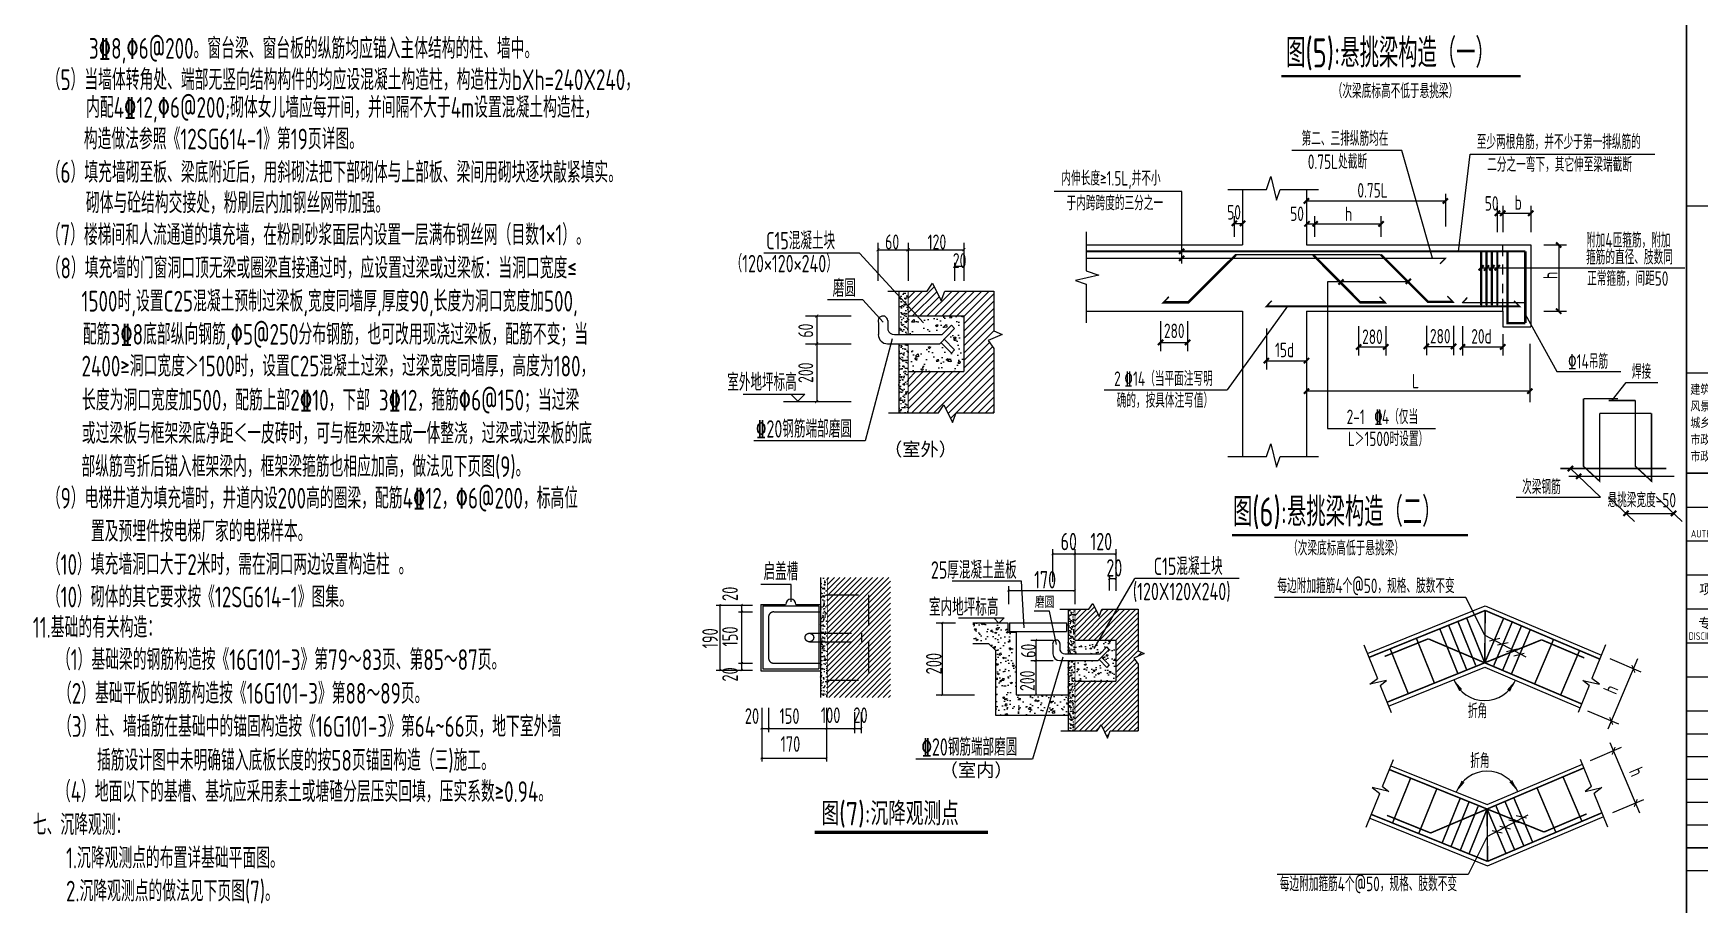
# Model space of a CAD drawing. Extents: x 2072855 to 2883818, y 17306032 to 17674225.
# Drawn here: x 2224480 to 2264666, y 17608740 to 17629765 of the extents above; entities that cross this region are included whole.
import ezdxf

# ---------------------------------------------------------------- set-up
doc = ezdxf.new("R2010")
doc.units = 0
doc.header["$LTSCALE"] = 1000
doc.header["$MEASUREMENT"] = 0
doc.linetypes.add('HIDDEN', pattern=[0.375, 0.25, -0.125])
doc.linetypes.add('HIDDENX2', pattern=[19.05, 12.7, -6.35])
for name, color, linetype in [('3T_WOOD', 21, 'Continuous'), ('NUM', 7, 'Continuous'), ('TK', 4, 'Continuous'), ('图形', 2, 'Continuous'), ('文字', 4, 'Continuous'), ('沉降观测-室内', 6, 'Continuous'), ('砌体-小孔砖', 50, 'Continuous'), ('表格', 8, 'Continuous')]:
    doc.layers.add(name, color=color, linetype=linetype)
doc.styles.add('-宋体', font='', dxfattribs={"width": 0.8})
doc.styles.add('TSSD_REIN', font='tssdeng.shx', dxfattribs={"width": 0.7, "bigfont": 'tssdchn.shx'})
doc.styles.add('图签宋体', font='', dxfattribs={"height": 300})
doc.styles.get('-宋体').set_extended_font_data('SimSun')
doc.styles.get('图签宋体').set_extended_font_data('NSimSun')
pattern_1 = [(50, (-69297.32, 10383.48), (320.6682, -28.0548), [33.5305, -368.8358]), (355, (-69297.32, 10383.5), (-62.0321, 336.2853), [26.8244, -295.0687]), (100.4514, (-69270.6, 10381.15), (258.6363, 308.2303), [28.4966, -313.4622]), (46.1842, (-69297.32, 10472.9), (477.1354, -73.9992), [50.2958, -553.2537]), (96.6356, (-69257.56, 10466.73), (417.863, 435.5025), [42.745, -470.1932]), (351.1842, (-69297.3, 10472.9), (417.8628, 435.5028), [40.2366, -442.603]), (21, (-69252.62, 10450.55), (266.8615, -180.0003), [33.5305, -368.8358]), (326, (-69252.6, 10450.55), (108.7799, 324.1955), [26.8244, -295.0687]), (71.4514, (-69230.38, 10435.55), (375.6415, 144.1949), [28.4966, -313.4622]), (37.5, (-69297.32, 10383.48), (5.43635, 148.8281), [0, -291.49207, 0, -299.5394, 0, -296.18634]), (7.5, (-69297.32, 10383.48), (117.61148, 176.3311), [0, -170.78216, 0, -284.78596, 0, -112.8861]), (327.5, (-69397.02, 10383.48), (238.65798, -10.08369), [0, -111.76843, 0, -348.7175, 0, -462.7213]), (317.5, (-69441.73, 10383.48), (260.7272, 44.7543), [0, -145.29896, 0, -231.5842, 0, -328.5992])]

# ---------------------------------------------------------------- blocks, each defined once
blk = doc.blocks.new('_ArchTick')
at = {"color": 0, "linetype": 'ByBlock', "const_width": 0.4}
blk.add_lwpolyline([(-0.5, -0.5), (0.5, 0.5)], dxfattribs=at)
blk = doc.blocks.new('A$C04FD6434')
at = {"layer": '表格', "linetype": 'Continuous'}
h = blk.add_hatch(dxfattribs=at)
h.set_pattern_fill('AR-SAND', color=256, scale=60.674291, style=0)
h.set_pattern_definition([(37.5, (-89821.56, 11843.24), (-3.82208, 116.90867), [0, -92.22492, 0, -103.14629, 0, -98.59572]), (7.5, (-89821.56, 11843.24), (107.37995, 171.2317), [0, -49.75292, 0, -83.12378, 0, -31.854]), (327.5, (-89896.19, 11843.24), (188.94835, 0.34336), [0, -30.33715, 0, -109.21372, 0, -142.58458]), (317.5, (-89896.2, 11843.24), (182.3946, 53.25234), [0, -15.16857, 0, -71.59566, 0, -81.91029])])
h.paths.add_polyline_path([(3415, 2509), (3602, 2509), (3602, 3381), (3415, 3381)])
h.paths.add_polyline_path([(3415, 936), (3602, 936), (3602, 2322), (3415, 2322)])
h = blk.add_hatch(dxfattribs=at)
h.set_pattern_fill('AN33C', color=256, scale=606.742906, style=0)
h.set_pattern_definition([(50, (-89821.56, 11843.24), (435.1925, -38.0744), [45.5057, -500.5629]), (355, (-89821.56, 11843.24), (-84.1864, 456.3872), [36.4046, -400.4503]), (100.4514, (-89785.3, 11840.07), (351.0065, 418.3126), [38.674, -425.413]), (46.1842, (-89821.56, 11964.6), (647.541, -100.4275), [68.2586, -750.8443]), (96.6356, (-89767.6, 11956.2), (567.1, 591.039), [58.011, -638.1194]), (351.1842, (-89821.56, 11964.6), (567.0995, 591.0396), [54.607, -600.6755]), (21, (-89760.9, 11934.26), (362.1691, -244.2862), [45.5057, -500.5629]), (326, (-89760.9, 11934.26), (147.6299, 439.9796), [36.4046, -400.4503]), (71.4514, (-89730.7, 11913.9), (509.7991, 195.693), [38.674, -425.413]), (37.5, (-89821.56, 11843.24), (7.3779, 201.98098), [0, -395.5964, 0, -406.51775, 0, -401.9672]), (7.5, (-89821.56, 11843.24), (159.6156, 239.3065), [0, -231.7758, 0, -386.49523, 0, -153.2026]), (327.5, (-89956.87, 11843.24), (323.89298, -13.685), [0, -151.6857, 0, -473.2595, 0, -627.9789]), (317.5, (-90017.54, 11843.24), (353.8441, 60.738), [0, -197.1914, 0, -314.2928, 0, -445.956])])
h.paths.add_polyline_path([(4722, 1762), (4722, 2882), (3602, 2882), (3602, 2509), (4288, 2509), (4470, 2695), (4535, 2628), (4327, 2415), (4535, 2203), (4470, 2136), (4262, 2349), (4236, 2322), (3602, 2322), (3602, 1762)])
for p, q in [((2624, 4147), (703, 4147)), ((3913, 2744), (2624, 4147)), ((2995, 4349), (2995, 3586)), ((2995, 4214), (4722, 4214)), ((3602, 4349), (3602, 3586)), ((4722, 4349), (4722, 3586)), ((4535, 3952), (4535, 3586)), ((4535, 3886), (4722, 3886)), ((3195, 3381), (3984, 3381)), ((3415, 3381), (3415, 2509)), ((3602, 2942), (4128, 3469)), ((3602, 3091), (3892, 3381)), ((3602, 3239), (3744, 3381)), ((3690, 2882), (4177, 3369)), ((3984, 3381), (4092, 3544)), ((3987, 2882), (4486, 3381)), ((4092, 3544), (4266, 3185)), ((4136, 2882), (4635, 3381)), ((4266, 3185), (4338, 3381)), ((4284, 2882), (4783, 3381)), ((4338, 3381), (5324, 3381)), ((4433, 2882), (4932, 3381)), ((4581, 2882), (5080, 3381)), ((4722, 2874), (5229, 3381)), ((5324, 3381), (5324, 2586)), ((2692, 3208), (1979, 3208)), ((3101, 2759), (2692, 3208)), ((3839, 2882), (4225, 3269)), ((4722, 2726), (5324, 3328)), ((4722, 2577), (5324, 3180)), ((4722, 2429), (5324, 3031)), ((1539, 2882), (2454, 2882)), ((1766, 2882), (1766, 1159)), ((3003, 2746), (3003, 2509)), ((3195, 2791), (3195, 2602)), ((3602, 2882), (4722, 2882)), ((4288, 2509), (4470, 2695)), ((4535, 2628), (4470, 2695)), ((4722, 2280), (5324, 2883)), ((4722, 2882), (4722, 1762)), ((4722, 2132), (5324, 2734)), ((3278, 2419), (2740, 369)), ((3325, 2509), (4288, 2509)), ((4236, 2322), (4535, 2628)), ((4262, 2349), (4470, 2136)), ((4327, 2415), (4535, 2203)), ((4722, 1983), (5324, 2586)), ((4722, 1835), (5236, 2349)), ((5488, 2511), (5208, 2388)), ((5208, 2388), (5324, 2227)), ((5324, 2586), (5488, 2511)), ((1539, 2322), (2454, 2322)), ((3189, 2322), (4236, 2322)), ((3415, 2322), (3415, 936)), ((3971, 936), (5298, 2263)), ((4120, 936), (5324, 2140)), ((4535, 2203), (4470, 2136)), ((5324, 2227), (5324, 936)), ((3602, 1762), (4722, 1762)), ((3602, 1012), (4352, 1762)), ((3602, 1160), (4203, 1762)), ((3602, 1309), (4055, 1762)), ((3602, 1457), (3906, 1762)), ((3602, 1606), (3758, 1762)), ((3602, 1754), (3609, 1762)), ((3674, 936), (4500, 1762)), ((3823, 936), (4649, 1762)), ((4356, 1023), (5324, 1991)), ((4404, 923), (5324, 1843)), ((4453, 823), (5324, 1694)), ((4714, 936), (5324, 1546)), ((4862, 936), (5324, 1397)), ((283, 1308), (1527, 1308)), ((1100, 1159), (2454, 1159)), ((1247, 1308), (1387, 1168)), ((1527, 1308), (1387, 1168)), ((4211, 936), (4320, 1098)), ((4320, 1098), (4493, 739)), ((5011, 936), (5324, 1249)), ((5159, 936), (5324, 1100)), ((3206, 936), (4211, 936)), ((4493, 739), (4565, 936)), ((4565, 936), (5324, 936)), ((5308, 936), (5324, 952)), ((2740, 369), (503, 369))]:
    blk.add_line(p, q, dxfattribs=at)
for points, const_width in [([(2965, 4182), (3024, 4245)], 16.3), ([(3571, 4182), (3631, 4245)], 16.3), ([(4691, 4182), (4751, 4245)], 16.3), ([(4505, 3855), (4564, 3917)], 16.3), ([(4691, 3855), (4751, 3917)], 16.3), ([(3602, 3381), (3602, 2509)], 18.7), ([(1735, 2850), (1795, 2913)], 16.3), ([(1735, 2290), (1795, 2353)], 16.3), ([(3602, 2322), (3602, 936)], 18.7), ([(1735, 1128), (1795, 1190)], 16.3)]:
    blk.add_lwpolyline(points, dxfattribs=dict(at, const_width=const_width))
for centre, radius, start, end in [((3096, 2781), 100, 2.5431, 204.4978), ((3189, 2509), 187, 180, 270), ((3320, 2640), 131, 196.7543, 272.0598)]:
    blk.add_arc(centre, radius, start, end, dxfattribs=at)
blk.add_point((3508, 2835), dxfattribs=at)
at = {"layer": '表格', "linetype": 'Continuous', "style": 'TSSD_REIN', "width": 0.7}
for s, height, p in [('C15混凝土块', 349.9, (748, 4220)), ('60', 300, (3140, 4220)), ('120', 300, (3993, 4220)), ('（120×120×240）', 349.92, (35, 3760)), ('20', 300, (4499, 3845)), ('磨圆', 349.9, (2085, 3266)), ('室外地坪标高', 349.9, (-33, 1374)), ('\x8420钢筋端部磨圆', 349.9, (544, 436))]:
    blk.add_text(s, height=height, dxfattribs=at).set_placement(p)
for s, p in [('60', (1694, 2446, -8)), ('200', (1694, 1535, -8))]:
    blk.add_text(s, height=300, rotation=90, dxfattribs=at).set_placement(p)
at = {"layer": '表格', "linetype": 'Continuous', "style": '-宋体'}
blk.add_text('（室外）', height=268.3, dxfattribs=at).set_placement((3118, 67))
blk = doc.blocks.new('A$C5D690571')
at = {"layer": '沉降观测-室内', "linetype": 'Continuous'}
h = blk.add_hatch(dxfattribs=at)
h.set_pattern_fill('AN33C', color=256, scale=240.732003, style=0)
h.set_pattern_definition([(50, (-74270.64, 15278.55), (172.66748, -15.10645), [18.0549, -198.6039]), (355, (-74270.64, 15278.55), (-33.4019, 181.0767), [14.44392, -158.88312]), (100.4514, (-74256.25, 15277.29), (139.26572, 165.97016), [15.3443, -168.78735]), (46.1842, (-74270.64, 15326.7), (256.9191, -39.8457), [27.08235, -297.90585]), (96.6356, (-74249.23, 15323.38), (225.0032, 234.50135), [23.0165, -253.181]), (351.1842, (-74270.64, 15326.7), (225.003, 234.5015), [21.6659, -238.3247]), (21, (-74246.57, 15314.66), (143.69463, -96.92325), [18.0549, -198.6039]), (326, (-74246.57, 15314.66), (58.5738, 174.56682), [14.44392, -158.88312]), (71.4514, (-74234.6, 15306.58), (202.26848, 77.6434), [15.3443, -168.78735]), (37.5, (-74270.64, 15278.55), (2.927266, 80.138204), [0, -156.95727, 0, -161.29044, 0, -159.48495]), (7.5, (-74270.64, 15278.55), (63.32926, 94.94752), [0, -91.95963, 0, -153.34629, 0, -60.78483]), (327.5, (-74324.32, 15278.55), (128.508144, -5.42968), [0, -60.183, 0, -187.77096, 0, -249.15762]), (317.5, (-74348.4, 15278.55), (140.39157, 24.09847), [0, -78.2379, 0, -124.69918, 0, -176.93802])])
h.paths.add_polyline_path([(2478, 5049), (2341, 5049), (2341, 3929), (2478, 3929)])
h.paths.add_polyline_path([(2478, 3929), (2341, 3929), (2341, 3757), (2478, 3757)])
h.paths.add_polyline_path([(2478, 3757), (2341, 3757), (2341, 2637), (2478, 2637)])
h = blk.add_hatch(dxfattribs=at)
h.set_pattern_fill('ANSI31', color=256, scale=619.025151, style=0)
h.set_pattern_definition([(45, (-74270.64, 15278.55), (-54.71461, 54.71461), [])])
h.paths.add_polyline_path([(3166, 3929), (2478, 3929), (2478, 3757), (3166, 3757)], flags=0)
h.paths.add_polyline_path([(3304, 4700), (2478, 4700), (2478, 3929), (3166, 3929), (3166, 3757), (2478, 3757), (2478, 2985), (3304, 2985)], flags=16)
h.paths.add_polyline_path([(3748, 5049), (2478, 5049), (2478, 4700), (3304, 4700), (3304, 2985), (2478, 2985), (2478, 2637), (3748, 2637)])
h = blk.add_hatch(dxfattribs=at)
h.set_pattern_fill('AR-SAND', color=256, scale=44.707372, style=0)
h.set_pattern_definition([(37.5, (-69297.32, 10383.485), (-2.81627, 86.14323), [0, -67.955206, 0, -76.00253, 0, -72.64948]), (7.5, (-69297.32, 10383.48), (79.12207, 126.17073), [0, -36.660045, 0, -61.2491, 0, -23.47137]), (327.5, (-69352.31, 10383.485), (139.2251, 0.253), [0, -22.353686, 0, -80.47327, 0, -105.062324]), (317.5, (-69352.31, 10383.48), (134.39602, 39.23857), [0, -11.17684, 0, -52.7547, 0, -60.35495])])
h.paths.add_polyline_path([(7452, 4410), (7314, 4410), (7314, 3517), (7452, 3517)])
h.paths.add_polyline_path([(7444, 2980, -0.376402), (7452, 2989), (7452, 3380), (7314, 3380), (7314, 1967), (7452, 1967), (7452, 2972, -0.376402)])
h = blk.add_hatch(dxfattribs=at)
h.set_pattern_fill('ANSI31', color=256, scale=619.025151, style=0)
h.set_pattern_definition([(45, (-69297.32, 10383.485), (-54.71461, 54.71461), [])])
h.paths.add_polyline_path([(7941, 4265), (7813, 4529), (7733, 4410), (7452, 4410), (7452, 3792), (8277, 3792), (8277, 2967), (7452, 2967), (7452, 1967), (7901, 1967), (7981, 2087), (8109, 1822), (8162, 1967), (8709, 1967), (8721, 1979), (8721, 3310), (8636, 3428), (8842, 3519), (8721, 3574), (8721, 4410), (7994, 4410)])
h = blk.add_hatch(dxfattribs=at)
h.set_pattern_fill('AR-CONC', color=256, scale=44.707372, style=0)
h.set_pattern_definition(pattern_1)
h.paths.add_polyline_path([(6269, 3950), (6104, 3950), (6104, 4136), (5414, 4136), (5414, 3723), (5719, 3723), (5856, 3586), (5856, 2282), (7088, 2282), (7132, 2692), (6602, 2692, -0.97725), (6585, 2692), (6269, 2692)])
h = blk.add_hatch(dxfattribs=at)
h.set_pattern_fill('AN33C', color=256, scale=447.07372, style=0)
h.set_pattern_definition([(50, (-61386.38, 10395.18), (320.6682, -28.0548), [33.5305, -368.8358]), (355, (-61386.38, 10395.18), (-62.032, 336.2853), [26.8244, -295.0687]), (100.4514, (-61359.65, 10392.84), (258.6363, 308.2303), [28.4966, -313.4622]), (46.1842, (-61386.38, 10484.6), (477.1354, -73.9992), [50.2958, -553.2537]), (96.6356, (-61346.6, 10478.43), (417.863, 435.5025), [42.745, -470.1932]), (351.1842, (-61386.4, 10484.6), (417.8628, 435.503), [40.2366, -442.603]), (21, (-61341.67, 10462.24), (266.8615, -180.0003), [33.5305, -368.8358]), (326, (-61341.67, 10462.24), (108.7799, 324.1955), [26.8244, -295.0687]), (71.4514, (-61319.43, 10447.24), (375.6415, 144.1949), [28.4966, -313.4622]), (37.5, (-61386.38, 10395.18), (5.43635, 148.8281), [0, -291.49207, 0, -299.5394, 0, -296.18634]), (7.5, (-61386.38, 10395.18), (117.61148, 176.3311), [0, -170.78216, 0, -284.78596, 0, -112.8861]), (327.5, (-61486.07, 10395.18), (238.65798, -10.0837), [0, -111.76843, 0, -348.7175, 0, -462.7213]), (317.5, (-61530.78, 10395.18), (260.7272, 44.7543), [0, -145.29896, 0, -231.5842, 0, -328.5992])])
h.paths.add_polyline_path([(8277, 2967), (8277, 3792), (7452, 3792), (7452, 3517), (7957, 3517), (8091, 3654), (8140, 3605), (7986, 3448), (8140, 3292), (8091, 3243), (7938, 3399), (7919, 3380), (7452, 3380), (7452, 2967)])
h = blk.add_hatch(dxfattribs=at)
h.set_pattern_fill('AR-CONC', color=256, scale=44.707372, style=0)
h.set_pattern_definition(pattern_1)
h.paths.add_polyline_path([(7314, 2692), (7132, 2692), (7088, 2282), (7314, 2282)])
at = {"layer": 'NUM', "const_width": 70, "elevation": -8}
blk.add_lwpolyline([(2224, -73), (5709, -73)], dxfattribs=at)
at = {"layer": '沉降观测-室内', "linetype": 'Continuous'}
for p, q in [((7005, 5622), (7005, 4964)), ((7005, 5523), (8277, 5523)), ((7452, 5622), (7452, 4788)), ((8277, 5622), (8277, 4785)), ((2341, 5049), (2341, 2637)), ((7839, 3623), (8658, 5028)), ((8140, 5075), (8141, 4789)), ((8140, 5027), (8277, 5027)), ((10751, 5028), (8658, 5028)), ((1747, 4912), (1139, 4912)), ((1747, 4562), (1747, 4912)), ((6378, 4974), (4986, 4974)), ((6104, 4788), (7461, 4788)), ((6117, 4878), (6117, 4513)), ((6434, 4037), (6378, 4974)), ((7448, 4878), (7448, 4513)), ((242, 4496), (974, 4496)), ((323, 3175), (323, 4510)), ((694, 4358), (974, 4358)), ((760, 3175), (760, 4510)), ((1144, 4510), (1144, 3175)), ((1144, 4510), (1639, 4510)), ((1179, 4480), (1179, 3211)), ((1179, 4480), (2306, 4480)), ((1846, 4510), (2341, 4510)), ((2306, 4480), (2306, 3211)), ((6944, 4373), (6635, 4373)), ((7083, 3701), (6944, 4373)), ((7152, 4410), (7733, 4410)), ((7314, 4410), (7314, 3517)), ((7733, 4410), (7813, 4529)), ((7813, 4529), (7941, 4265)), ((7941, 4265), (7994, 4410)), ((7994, 4410), (8721, 4410)), ((8721, 4410), (8721, 3574)), ((4663, 4136), (5050, 4136)), ((4784, 4136), (4784, 2692)), ((5111, 4236), (6028, 4236)), ((5402, 4136), (6104, 4136)), ((5821, 4236), (5925, 4133)), ((6028, 4236), (5925, 4133)), ((6104, 4136), (6104, 3950)), ((6136, 4136), (7285, 4136)), ((6136, 4136), (6136, 3964)), ((7285, 4136), (7285, 3964)), ((5402, 3723), (5719, 3723)), ((5719, 3723), (5856, 3586)), ((6104, 3950), (6269, 3950)), ((6136, 3964), (7285, 3964)), ((6269, 3950), (6269, 2692)), ((6567, 3792), (7015, 3792)), ((6665, 3792), (6665, 2692)), ((7010, 3692), (7010, 3517)), ((7152, 3725), (7152, 3586)), ((7452, 3792), (8277, 3792)), ((8277, 3792), (8277, 2967)), ((5856, 3586), (5856, 2282)), ((6567, 3380), (7015, 3380)), ((7213, 3451), (6602, 1400)), ((7148, 3380), (7919, 3380)), ((7248, 3517), (7957, 3517)), ((7314, 3380), (7314, 1967)), ((7919, 3380), (8140, 3605)), ((7938, 3399), (8091, 3243)), ((7957, 3517), (8091, 3654)), ((7986, 3448), (8140, 3292)), ((8140, 3605), (8091, 3654)), ((8842, 3519), (8636, 3428)), ((8636, 3428), (8721, 3310)), ((8721, 3574), (8842, 3519)), ((242, 3189), (974, 3189)), ((694, 3327), (974, 3327)), ((1144, 3175), (2341, 3175)), ((1179, 3211), (2306, 3211)), ((8140, 3292), (8091, 3243)), ((8721, 3310), (8721, 1967)), ((4663, 2692), (5437, 2692)), ((6269, 2692), (7314, 2692)), ((7452, 2967), (8277, 2967)), ((1158, 2429), (1158, 1348)), ((1295, 2429), (1295, 1942)), ((2460, 2429), (2460, 1348)), ((1144, 2014), (3160, 2014)), ((3022, 2339), (3022, 1917)), ((3160, 2339), (3160, 1917)), ((5856, 2282), (7314, 2282)), ((7901, 1967), (7981, 2087)), ((7981, 2087), (8109, 1822)), ((7173, 1967), (7901, 1967)), ((8109, 1822), (8162, 1967)), ((8162, 1967), (8721, 1967)), ((8709, 1967), (8721, 1979)), ((1144, 1419), (2460, 1419)), ((6602, 1400), (4256, 1400))]:
    blk.add_line(p, q, dxfattribs=at)
at = {"layer": '沉降观测-室内', "linetype": 'HIDDEN', "ltscale": 2.5}
for p, q in [((2478, 4700), (3304, 4700)), ((3304, 4700), (3304, 2985)), ((2117, 3929), (2341, 3929)), ((2117, 3757), (2341, 3757)), ((2341, 3929), (3166, 3929)), ((2341, 3757), (3166, 3757)), ((3166, 3929), (3166, 3757)), ((2478, 2985), (3304, 2985))]:
    blk.add_line(p, q, dxfattribs=at)
at = {"layer": '沉降观测-室内', "linetype": 'HIDDENX2'}
for p, q in [((1399, 4358), (2327, 4358)), ((1295, 4255), (1295, 3430)), ((1399, 3327), (2327, 3327))]:
    blk.add_line(p, q, dxfattribs=at)
at = {"layer": '沉降观测-室内', "linetype": 'Continuous'}
for points, const_width in [([(6982, 5500), (7026, 5546)], 12), ([(7429, 5500), (7473, 5546)], 12), ([(8255, 5500), (8299, 5546)], 12), ([(2478, 5049), (2478, 3929)], 13.8), ([(8118, 5004), (8162, 5050)], 12), ([(8255, 5004), (8299, 5050)], 12), ([(6095, 4765), (6139, 4811)], 12), ([(7425, 4765), (7469, 4811)], 12), ([(300, 4473), (344, 4519)], 12), ([(738, 4473), (781, 4519)], 12), ([(738, 4335), (781, 4381)], 12), ([(7452, 4410), (7452, 3517)], 13.8), ([(4762, 4113), (4805, 4159)], 12), ([(2478, 3929), (2478, 2637)], 13.8), ([(6643, 3769), (6687, 3815)], 12), ([(738, 3303), (781, 3349)], 12), ([(6643, 3356), (6687, 3402)], 12), ([(7452, 3380), (7452, 1967)], 13.8), ([(300, 3166), (344, 3212)], 12), ([(738, 3166), (781, 3212)], 12), ([(4762, 2668), (4805, 2714)], 12), ([(6643, 2668), (6687, 2714)], 12), ([(1136, 1991), (1179, 2037)], 12), ([(1273, 1991), (1317, 2037)], 12), ([(2438, 1991), (2481, 2037)], 12), ([(3000, 1991), (3044, 2037)], 12), ([(3137, 1991), (3181, 2037)], 12), ([(1136, 1395), (1179, 1441)], 12), ([(2438, 1395), (2481, 1441)], 12)]:
    blk.add_lwpolyline(points, dxfattribs=dict(at, const_width=const_width))
at = {"layer": '沉降观测-室内', "linetype": 'Continuous', "const_width": 17.2}
blk.add_lwpolyline([(7444, 2980, 1), (7462, 2980, 1)], format="xyb", close=True, dxfattribs=at)
at = {"layer": '沉降观测-室内', "linetype": 'HIDDENX2'}
blk.add_circle((2117, 3843), 86, dxfattribs=at)
for centre, start, end in [((1399, 4255), 90, 180), ((1399, 3430), 180, 270)]:
    blk.add_arc(centre, 103, start, end, dxfattribs=at)
at = {"layer": '沉降观测-室内', "linetype": 'Continuous'}
for centre, radius, start, end in [((1743, 4510), 103, 0, 180), ((7079, 3718), 74, 2.5431, 204.4978), ((7148, 3517), 138, 180, 270), ((7245, 3614), 96.7, 196.7543, 272.0598)]:
    blk.add_arc(centre, radius, start, end, dxfattribs=at)
at = {"layer": '沉降观测-室内', "color": 0, "linetype": 'ByBlock'}
blk.add_point((7383, 3758), dxfattribs=at)
at = {"layer": 'NUM', "linetype": 'Continuous', "style": 'TSSD_REIN', "width": 0.8}
blk.add_text('图(7):沉降观测点', height=466.6, dxfattribs=at).set_placement((2360, 67, -8))
at = {"layer": '沉降观测-室内', "linetype": 'Continuous', "style": 'TSSD_REIN', "width": 0.7}
for s, p in [('20', (679, 4578)), ('150', (679, 3663)), ('190', (279, 3625)), ('200', (4775, 3102)), ('20', (679, 2957))]:
    blk.add_text(s, height=315, rotation=90, dxfattribs=at).set_placement(p)
for s, p in [('20', (819, 2106)), ('150', (1516, 2106)), ('100', (2347, 2123)), ('20', (2999, 2123)), ('170', (1537, 1544))]:
    blk.add_text(s, height=315, dxfattribs=at).set_placement(p)
at = {"layer": '表格', "linetype": 'Continuous', "style": 'TSSD_REIN', "width": 0.7}
for s, height, p in [('60', 349.9, (7165, 5598)), ('120', 349.9, (7764, 5598)), ('启盖槽', 349.9, (1195, 4995)), ('25厚混凝土盖板', 349.9, (4558, 5025)), ('20', 349.9, (8085, 5069)), ('C15混凝土块', 349.9, (9036, 5100)), ('170', 349.9, (6634, 4830)), ('磨圆', 233.3, (6647, 4439)), ('(120X120X240)', 349.92, (8617, 4594)), ('室内地坪标高', 349.9, (4520, 4279)), ('\x8420钢筋端部磨圆', 349.9, (4369, 1467))]:
    blk.add_text(s, height=height, dxfattribs=at).set_placement(p)
for s, p in [('60', (6668, 3436, -8)), ('200', (6647, 2768, -8))]:
    blk.add_text(s, height=300, rotation=90, dxfattribs=at).set_placement(p)
at = {"layer": '表格', "linetype": 'Continuous', "style": '-宋体'}
blk.add_text('（室内）', height=268.3, dxfattribs=at).set_placement((4736, 1045))
blk = doc.blocks.new('GeYuanFrame_76008807', base_point=(20.09, 4.53))
at = {"layer": 'TK'}
for p, q in [((781.09, 316.93), (851.09, 316.93)), ((781.09, 284.53), (851.09, 284.53)), ((781.09, 276.33), (851.09, 276.33)), ((781.09, 268.13), (851.09, 268.13)), ((781.09, 259.93), (851.09, 259.93)), ((781.09, 251.73), (851.09, 251.73)), ((781.09, 243.53), (851.09, 243.53)), ((781.09, 235.33), (851.09, 235.33)), ((781.09, 235.33), (851.09, 235.33))]:
    blk.add_line(p, q, dxfattribs=at)
for points, const_width in [([(781.09, 588.53), (781.09, 14.53)], 0.4), ([(781.09, 357.14), (851.09, 357.14)], 0.35), ([(781.09, 292.73), (851.09, 292.73)], 0.35), ([(781.09, 292.73), (851.09, 292.73)], 0.35), ([(781.09, 235.33), (851.09, 235.33)], 0.35), ([(781.09, 202.33), (851.09, 202.33)], 0.35)]:
    blk.add_lwpolyline(points, dxfattribs=dict(at, const_width=const_width))
for points in [[(781.09, 292.73), (851.09, 292.73)], [(781.09, 235.33), (851.09, 235.33)], [(781.09, 229.83), (851.09, 229.83)], [(781.09, 224.33), (851.09, 224.33)], [(781.09, 218.83), (851.09, 218.83)], [(781.09, 213.33), (851.09, 213.33)], [(781.09, 207.83), (851.09, 207.83)], [(781.09, 202.33), (851.09, 202.33)], [(781.09, 196.83), (851.09, 196.83)]]:
    blk.add_lwpolyline(points, dxfattribs=at)
for s, height, style, width, p in [('建筑行业（建筑工程）甲级           证书编号:A133002877', 2.2, '-宋体', 0.8, (782, 311.83)), ('风景园林工程设计专项甲级           证书编号:A133002877', 2.2, '-宋体', 0.8, (782, 307.81)), ('城乡规划编制资质乙级        证书编号:[浙]城规编(142069)', 2.2, '-宋体', 0.8, (782, 303.82)), ('市政行业（给水工程、排水工程）乙级 证书编号:A233029948', 2.2, '-宋体', 0.8, (782, 299.74)), ('市政行业（道路工程、桥梁工程）乙级 证书编号:A233029948', 2.2, '-宋体', 0.8, (782, 295.69)), ('AUTHORIZED FOR ISSUE BY', 1.8, 'TSSD_REIN', 0.7, (782.12, 277.17)), ('DISCIPLINE RESPONSIBLE BY', 1.8, 'TSSD_REIN', 0.7, (781.57, 252.48))]:
    blk.add_text(s, height=height, dxfattribs=dict(at, style=style, width=width)).set_placement(p)
at = {"layer": 'TK', "style": '图签宋体'}
for s, p in [('项目负责人', (784.13, 263.49)), ('专业负责人', (783.89, 255.29))]:
    blk.add_text(s, height=2.4, dxfattribs=at).set_placement(p)

msp = doc.modelspace()

# ---------------------------------------------------------------- linework, layer by layer
at = {"layer": '图形', "color": 3, "linetype": 'Continuous'}
for p, q in [((2257482.5, 17626940.1), (2254833.8, 17626940.1)), ((2258226.1, 17624340), (2257482.5, 17626940.1)), ((2258847.9, 17624500.1), (2259132.2, 17626847.9)), ((2259132.2, 17626847.9), (2263584.1, 17626847.9)), ((2254221.3, 17625999.6), (2254324, 17626307.9)), ((2254324, 17626307.9), (2254458.5, 17625740.5)), ((2252174.5, 17625949.3), (2249098.3, 17625949.3)), ((2252174.5, 17624206.8), (2252174.5, 17625949.3)), ((2253283, 17625999.6), (2254221.3, 17625999.6)), ((2253639.6, 17625999.6), (2253639.6, 17624659.4)), ((2254458.5, 17625740.5), (2254544.8, 17625999.6)), ((2254544.8, 17625999.6), (2255474.3, 17625999.6)), ((2255182.8, 17625999.6), (2255182.8, 17624659.4)), ((2255182.8, 17625719.5), (2258532, 17625719.5)), ((2258532, 17625893.9), (2258532, 17625100)), ((2259785.5, 17625598.6), (2259785.5, 17624965.7)), ((2259915.5, 17625598.6), (2259915.5, 17624965.7)), ((2260590.9, 17625598.6), (2260590.9, 17624965.7)), ((2253443, 17625353.7), (2253443, 17624857.2)), ((2253443, 17625179.3), (2253640.4, 17625179.3)), ((2253640.4, 17625353.7), (2253640.4, 17624857.2)), ((2255195.2, 17625167), (2256980.2, 17625167)), ((2255380.2, 17625353.7), (2255380.2, 17624857.2)), ((2256980.2, 17625353.7), (2256980.2, 17624857.2)), ((2259785.5, 17625424.2), (2260590.9, 17625424.2)), ((2249869.8, 17624974), (2249869.8, 17624035.7)), ((2249869.8, 17624659.4), (2253639.6, 17624659.4)), ((2255182.8, 17624659.4), (2260590.9, 17624659.4)), ((2259395.5, 17624503.7), (2259395.5, 17623206.4)), ((2259525.5, 17624503.7), (2259525.5, 17623206.4)), ((2259655.5, 17624503.7), (2259655.5, 17623206.4)), ((2259785.5, 17624503.7), (2259785.5, 17623206.4)), ((2259911.6, 17624659.8), (2259911.6, 17624387.6)), ((2260590.9, 17624659.4), (2260590.9, 17623059.4)), ((2260903.5, 17624659.4), (2261457.9, 17624659.4)), ((2261266.1, 17624659.4), (2261266.1, 17623059.4)), ((2250178.1, 17623933), (2249610.8, 17623798.5)), ((2249869.8, 17624035.7), (2250178.1, 17623933)), ((2259395.5, 17624107.8), (2264310.4, 17624107.8)), ((2259911.6, 17624185.5), (2259911.6, 17623943)), ((2249610.8, 17623798.5), (2249869.8, 17623712.2)), ((2249869.8, 17623712.2), (2249869.8, 17622782.8)), ((2255689.3, 17623766.7), (2255689.3, 17620226.4)), ((2257632.9, 17623766.7), (2255689.3, 17623766.7)), ((2259911.6, 17623718.5), (2259911.6, 17623494)), ((2254728.6, 17623177.7), (2253269.7, 17621163.3)), ((2259911.6, 17623354.7), (2259911.6, 17623059.8)), ((2249869.8, 17623059.4), (2253639.6, 17623059.4)), ((2251663.8, 17622817.6), (2251663.8, 17622096.8)), ((2252316.4, 17622817.6), (2252316.4, 17622096.8)), ((2253639.6, 17623059.4), (2253639.6, 17619554.9)), ((2255182.8, 17623059.4), (2255182.8, 17619554.9)), ((2255182.8, 17623059.4), (2259915.5, 17623059.4)), ((2256440.8, 17622695.3), (2256440.8, 17621987.7)), ((2257093.4, 17622695.3), (2257093.4, 17621987.7)), ((2258076.2, 17622707.7), (2258076.2, 17622000.1)), ((2258728.8, 17622707.7), (2258728.8, 17622000.1)), ((2258944.6, 17622695.3), (2258944.6, 17621987.7)), ((2259915.5, 17623059.4), (2259915.5, 17622683.7)), ((2260457.6, 17622987.9), (2261222.4, 17621605.3)), ((2260590.9, 17623059.4), (2260590.9, 17622683.7)), ((2260903.5, 17623059.4), (2261457.9, 17623059.4)), ((2251663.8, 17622307.5), (2252316.4, 17622307.5)), ((2254216.3, 17622639.2), (2254216.3, 17621654.6)), ((2258944.6, 17622658.4), (2258944.6, 17621987.7)), ((2259915.5, 17622683.7), (2260590.9, 17622683.7)), ((2259915.5, 17622504.5), (2259915.5, 17621987.7)), ((2256440.8, 17622198.3), (2257093.4, 17622198.3)), ((2258076.2, 17622210.8), (2258728.8, 17622210.8)), ((2258944.6, 17622198.3), (2259915.5, 17622198.3)), ((2260569.3, 17622274.2), (2260569.3, 17620861)), ((2254216.3, 17621865.2), (2255182.8, 17621865.2)), ((2261222.4, 17621605.3), (2262765.5, 17621605.3)), ((2250300.8, 17621163.3), (2253269.7, 17621163.3)), ((2260569.3, 17621130.3), (2255182.8, 17621130.3)), ((2262561.8, 17620919.5), (2262893.1, 17621337.2)), ((2262893.1, 17621337.2), (2263654.8, 17621337.2)), ((2255689.3, 17620226.4), (2258292.6, 17620226.4)), ((2253283, 17619554.9), (2254221.3, 17619554.9)), ((2254221.3, 17619554.9), (2254324, 17619863.1)), ((2254324, 17619863.1), (2254458.5, 17619295.8)), ((2254458.5, 17619295.8), (2254544.8, 17619554.9)), ((2254544.8, 17619554.9), (2255474.3, 17619554.9)), ((2261547, 17619264.5), (2262275.2, 17618572.7)), ((2260242, 17618572.7), (2262275.2, 17618572.7)), ((2262470.8, 17618579.7), (2263096.2, 17617985.6)), ((2263614.4, 17618579.7), (2264239.8, 17617985.6)), ((2262890.5, 17618181), (2264034.2, 17618181)), ((2259027.7, 17616155.7), (2254416.1, 17616155.7)), ((2256651.8, 17614799.3), (2259494.3, 17615947.5)), ((2259481.4, 17615241.4), (2259027.7, 17616155.7)), ((2259494.3, 17615947.5), (2262294.3, 17614758.7)), ((2259481.1, 17615241.6), (2260470.8, 17614719)), ((2259848.6, 17615160.2), (2259601, 17615099.2)), ((2260045.2, 17615060.2), (2259792.1, 17614997.9)), ((2256565.6, 17615012.9), (2256894.5, 17614198.7)), ((2260261.9, 17614905.9), (2260008.9, 17614843.5)), ((2260434.1, 17614800.4), (2260181.1, 17614738)), ((2262397, 17615012.9), (2262068.1, 17614198.7)), ((2263169.6, 17614673.2), (2262449.1, 17612975.8)), ((2263250.8, 17614352.7), (2262505.2, 17614669.2)), ((2257163.9, 17613531.7), (2259481.3, 17614467.7)), ((2259481.3, 17614467.7), (2261782.2, 17613490.9)), ((2256709.5, 17614059.9), (2256894.5, 17614198.7)), ((2257115.4, 17614151.8), (2256709.5, 17614059.9)), ((2256962, 17614031.4), (2257115.4, 17614151.8)), ((2256962, 17614031.4), (2257224.9, 17613380.7)), ((2262000.6, 17614031.4), (2261737.7, 17613380.7)), ((2261847.2, 17614151.8), (2262253.1, 17614059.9)), ((2262000.6, 17614031.4), (2261847.2, 17614151.8)), ((2262253.1, 17614059.9), (2262068.1, 17614198.7)), ((2262716.5, 17613094.3), (2261971, 17613410.7)), ((2263226.4, 17610951.2), (2262505.9, 17612648.7)), ((2257018.9, 17611593), (2257281.7, 17612243.7)), ((2262057.4, 17611593), (2261794.5, 17612243.7)), ((2262773.4, 17612530.2), (2262027.8, 17612213.7)), ((2257220.8, 17612092.8), (2259538.1, 17611156.7)), ((2259538.1, 17611156.7), (2261839, 17612133.6)), ((2256766.3, 17611564.6), (2256951.3, 17611425.8)), ((2257172.2, 17611472.7), (2256766.3, 17611564.6)), ((2257018.9, 17611593), (2257172.2, 17611472.7)), ((2262057.4, 17611593), (2261904, 17611472.7)), ((2261904, 17611472.7), (2262309.9, 17611564.6)), ((2262309.9, 17611564.6), (2262125, 17611425.8)), ((2256622.4, 17610611.6), (2256951.3, 17611425.8)), ((2262453.8, 17610611.6), (2262125, 17611425.8)), ((2263307.7, 17611271.7), (2262562, 17610955.2)), ((2256708.7, 17610825.1), (2259551.2, 17609676.9)), ((2259537.9, 17610382.8), (2260527.6, 17610905.4)), ((2259551.2, 17609676.9), (2262351.2, 17610865.7)), ((2260318.8, 17610718.5), (2260065.7, 17610780.9)), ((2260491, 17610824.1), (2260238, 17610886.4)), ((2259538.3, 17610383), (2259084.5, 17609468.7)), ((2259905.4, 17610464.2), (2259657.8, 17610525.2)), ((2260102, 17610564.2), (2259849, 17610626.6)), ((2259084.5, 17609468.7), (2254472.9, 17609468.7))]:
    msp.add_line(p, q, dxfattribs=at)
at = {"layer": '图形', "linetype": 'Continuous'}
for p, q in [((2261864.6, 17619316.2), (2262251.7, 17618959.3)), ((2263116.2, 17619316.2), (2263503.3, 17618959.3))]:
    msp.add_line(p, q, dxfattribs=at)
at = {"layer": '图形', "color": 3, "linetype": 'Continuous'}
for points, const_width in [([(2254573.5, 17628731.3), (2260346.9, 17628731.3)], 60), ([(2249869.8, 17624503.7), (2260461.3, 17624503.7)], 55), ([(2253463.5, 17624422.6), (2255363.5, 17624422.6)], 35), ([(2254566.3, 17624422.6), (2256976.1, 17624422.6)], 35), ([(2259395.5, 17624503.7), (2259395.5, 17623206.4)], 55), ([(2259525.5, 17624503.7), (2259525.5, 17623206.4)], 55), ([(2259655.5, 17624503.7), (2259655.5, 17623206.4)], 55), ([(2259785.5, 17624503.7), (2259785.5, 17623206.4)], 55), ([(2260031.7, 17624500.7), (2260031.7, 17622772), (2260461.3, 17622772)], 60), ([(2260461.3, 17624503.7), (2260461.3, 17622772)], 60), ([(2258937.2, 17623256.1), (2259064.9, 17623390.2)], 35), ([(2258944.6, 17623263.9), (2260439.4, 17623263.9)], 35), ([(2261864.6, 17620951.7), (2262695.7, 17620951.7)], 35), ([(2261864.6, 17620951.7), (2261864.6, 17619316.2), (2262251.7, 17618959.3), (2262251.7, 17620594.9)], 35), ([(2262474, 17620905.9), (2263116.2, 17620905.9)], 35), ([(2263116.2, 17620905.9), (2263116.2, 17619316.2), (2263503.3, 17618959.3), (2263503.3, 17620594.9)], 35), ([(2262251.7, 17620594.9), (2263503.3, 17620594.9)], 35), ([(2261304.3, 17619264.5), (2263857.7, 17619264.5)], 35), ([(2261503.1, 17619073.7), (2264056.5, 17619073.7)], 35), ([(2253388.8, 17617656.8), (2259075.6, 17617656.8)], 60), ([(2263104.2, 17614338.2), (2263029.3, 17614523.6)], 26.7), ([(2262570, 17613079.6), (2262495.1, 17613265.1)], 26.7), ([(2262626.8, 17612544.8), (2262551.9, 17612359.4)], 26.7), ([(2263161, 17611286.3), (2263086.1, 17611100.8)], 26.7)]:
    msp.add_lwpolyline(points, dxfattribs=dict(at, const_width=const_width))
for points in [[(2249869.8, 17624335.4, 35, 35, 0), (2258532, 17624335.4, 35, 35, 0), (2258404.3, 17624201.3, 0, 0, 0)], [(2253478.5, 17624416, 60, 60, 0), (2252336.3, 17623275.4, 60, 60, 0), (2251738.1, 17623275.4, 35, 35, 0), (2251865.8, 17623409.5, 0, 0, 0)], [(2255343.9, 17624416, 60, 60, 0), (2256477, 17623275.4, 60, 60, 0), (2257075.3, 17623275.4, 35, 35, 0), (2256947.6, 17623409.5, 0, 0, 0)], [(2256976.1, 17624422.6, 60, 60, 0), (2258112.4, 17623287.8, 60, 60, 0), (2258710.7, 17623287.8, 35, 35, 0), (2258583, 17623421.9, 0, 0, 0)], [(2254346, 17623311.8, 35, 35, 0), (2254218.3, 17623177.7, 55, 55, 0), (2260317.1, 17623177.7, 35, 35, 0), (2260189.4, 17623311.8, 0, 0, 0)], [(2258736.4, 17614166.8, 0, 85, 0), (2258901.3, 17613916.2, 85, 85, 0)], [(2260220.8, 17614153.8, 0, 85, 0), (2260055.9, 17613903.2, 85, 85, 0)], [(2258793.2, 17611457.6, 0, 85, 0), (2258958.1, 17611708.2, 85, 85, 0)], [(2260277.7, 17611470.7, 0, 85, 0), (2260112.7, 17611721.3, 85, 85, 0)]]:
    msp.add_lwpolyline(points, format="xyseb", dxfattribs=at)
at = {"layer": '图形', "color": 3, "linetype": 'Continuous', "ltscale": 0.6, "const_width": 36}
for points in [[(2256689.5, 17614706.2), (2259493.4, 17615838.9)], [(2259493.4, 17615838.9), (2259482.3, 17614576.4)], [(2259493.4, 17615838.9), (2262256.7, 17614665.6)], [(2259048.5, 17614401.5), (2258611.6, 17615483)], [(2259265.4, 17614510.4), (2258828.5, 17615591.9)], [(2259482.3, 17614576.4), (2259045.4, 17615657.9)], [(2259482.3, 17614576.4), (2259938.1, 17615650)], [(2259698, 17614506.6), (2260153.8, 17615580.2)], [(2259912.9, 17614393.9), (2260368.7, 17615467.6)], [(2257068.4, 17614729.9), (2258120.1, 17615154.7)], [(2257126.3, 17613624.7), (2260854.4, 17615130.7)], [(2258268.2, 17614091.2), (2257831.4, 17615172.7)], [(2258120.1, 17615154.7), (2261819.8, 17613584)], [(2258833.6, 17614317.9), (2258396.7, 17615399.4)], [(2260126.3, 17614306.5), (2260582.1, 17615380.1)], [(2260687.5, 17614069.9), (2261143.4, 17615143.5)], [(2260854.4, 17615130.7), (2261882.7, 17614694.1)], [(2257642.9, 17613819.9), (2257206, 17614901.4)], [(2261308, 17613787.7), (2261763.9, 17614861.3)], [(2257183.2, 17611999.7), (2260911.2, 17610493.8)], [(2258176.9, 17610469.7), (2261876.6, 17612040.5)], [(2261364.9, 17611836.8), (2261820.7, 17610763.1)], [(2257699.7, 17611804.5), (2257262.8, 17610723)], [(2258325.1, 17611533.3), (2257888.2, 17610451.8)], [(2260744.4, 17611554.5), (2261200.2, 17610480.9)], [(2258890.4, 17611306.6), (2258453.6, 17610225.1)], [(2259105.3, 17611222.9), (2258668.5, 17610141.4)], [(2259322.2, 17611114), (2258885.3, 17610032.5)], [(2259539.1, 17611048), (2259102.2, 17609966.5)], [(2259550.2, 17609785.6), (2259539.1, 17611048)], [(2259539.1, 17611048), (2259994.9, 17609974.4)], [(2259754.8, 17611117.8), (2260210.6, 17610044.2)], [(2259969.7, 17611230.5), (2260425.5, 17610156.9)], [(2260183.1, 17611317.9), (2260638.9, 17610244.3)], [(2256746.3, 17610918.2), (2259550.2, 17609785.6)], [(2257125.3, 17610894.5), (2258176.9, 17610469.7)], [(2259550.2, 17609785.6), (2262313.6, 17610958.8)], [(2260911.2, 17610493.8), (2261939.6, 17610930.4)]]:
    msp.add_lwpolyline(points, dxfattribs=at)
at = {"layer": '图形', "color": 3, "linetype": 'Continuous'}
for centre, start, end in [((2259481.3, 17614467.7), 201.99567, 336.99567), ((2259538.1, 17611156.7), 23.00433, 158.00433)]:
    msp.add_arc(centre, 803.4, start, end, dxfattribs=at)

# ---------------------------------------------------------------- block references
at = {"xscale": 1.200000002980232, "yscale": 1.199999999254942, "zscale": 1.200000000186265}
for name, p in [('A$C04FD6434', (2241254.9, 17619486.6)), ('A$C5D690571', (2240655.6, 17610574.3))]:
    msp.add_blockref(name, p, dxfattribs=at)
at = {"layer": '3T_WOOD', "xscale": 100, "yscale": 100, "zscale": 100}
msp.add_blockref('GeYuanFrame_76008807', (2188250.7, 17590335.3), dxfattribs=at)
at = {"layer": '表格', "color": 3, "linetype": 'Continuous', "xscale": 127, "yscale": 127, "zscale": 127}
for p, rotation in [((2255182.8, 17625719.5), 180), ((2258532, 17625719.5), 180), ((2259785.5, 17625424.2), 180), ((2259915.5, 17625424.2), 180), ((2260590.9, 17625424.2), 180), ((2253443, 17625179.3), 180), ((2253640.4, 17625179.3), 180), ((2255195.2, 17625167), 180), ((2255392.6, 17625167), 180), ((2256980.2, 17625167), 180), ((2261266.1, 17624659.4), 270), ((2252174.5, 17624503.7), 180), ((2252174.5, 17624335.4), 180), ((2259395.5, 17624107.8), 180), ((2259525.5, 17624102.8), 180), ((2259655.5, 17624107.8), 180), ((2259785.5, 17624107.8), 180), ((2256014.7, 17623766.7), 180), ((2257641, 17623779.2), 180), ((2261266.1, 17623059.4), 270), ((2251663.8, 17622307.5), 180), ((2252316.4, 17622307.5), 180), ((2256440.8, 17622198.3), 180), ((2257093.4, 17622198.3), 180), ((2258076.2, 17622210.8), 180), ((2258728.8, 17622210.8), 180), ((2258944.6, 17622198.3), 180), ((2259915.5, 17622198.3), 180), ((2254216.3, 17621865.2), 180), ((2255182.8, 17621865.2), 180), ((2255182.8, 17621130.3), 180), ((2260569.3, 17621130.3), 180), ((2261547, 17619264.5), 180), ((2261747.9, 17619073.7), 180), ((2262890.5, 17618181), 180), ((2264034.2, 17618181), 180)]:
    msp.add_blockref('_ArchTick', p, dxfattribs=dict(at, rotation=rotation))

# ---------------------------------------------------------------- texts
at = {"layer": '图形', "color": 3, "linetype": 'Continuous', "style": 'TSSD_REIN', "width": 0.7}
for s, height, p in [('图(5):悬挑梁构造（一）', 700, (2254693, 17628941.3)), ('（次梁底标高不低于悬挑梁）', 350, (2255816.5, 17628197.8)), ('第二、三排纵筋均在', 350, (2255065, 17627050)), ('至少两根角筋，并不少于第一排纵筋的', 350, (2259289.9, 17626969.5)), ('0.75L处截断', 350, (2255214.9, 17626491.6)), ('二分之一弯下，其它伸至梁端截断', 350, (2259541.5, 17626422.1)), ('内伸长度≥1.5L,并不小', 350, (2249273.3, 17626091.4)), ('0.75L', 350, (2256411.8, 17625801.2)), ('于内跨跨度的三分之一', 350, (2249398.2, 17625493.2)), ('50', 350, (2253271.7, 17625271.1)), ('50', 350, (2254791.2, 17625235.8)), ('h', 350, (2256113.1, 17625235.6)), ('50', 350, (2259485, 17625485.3)), ('b', 350, (2260203.5, 17625507.5)), ('附加4匝箍筋，附加', 350, (2261925.2, 17624596.1)), ('箍筋的直径、肢数同', 350, (2261925.2, 17624188.3)), ('正常箍筋，间距50', 350, (2261951.9, 17623672.1)), ('280', 350, (2251746.6, 17622409.4)), ('15d', 350, (2254425.9, 17621948.9)), ('280', 350, (2256525.8, 17622268.6)), ('280', 350, (2258161.2, 17622281)), ('20d', 350, (2259158.3, 17622278)), ('\x8314吊筋', 350, (2261489, 17621673.5)), ('2  14（当平面注写明', 350, (2250544.1, 17621256.6)), ('L', 350, (2257730.4, 17621199.1)), ('焊接', 350, (2263030.8, 17621427.6)), ('确的，按具体注写值）', 350, (2250605.2, 17620731)), ('2-1  14（仅当', 350, (2256152.1, 17620335.4)), ('L＞1500时设置）', 350, (2256179.9, 17619803.5)), ('次梁钢筋', 350, (2260384.7, 17618644.5)), ('悬挑梁宽度-50', 350, (2262442.4, 17618326.8)), ('图(6):悬挑梁构造（二）', 700, (2253409.6, 17617868.6)), ('（次梁底标高低于悬挑梁）', 350, (2254740.3, 17617166.9)), ('每边附加箍筋4个@50，规格、肢数不变 ', 350, (2254482.4, 17616258.3)), ('折角', 350, (2259076.9, 17613238.4)), ('折角', 350, (2259133.7, 17612036.1)), ('每边附加箍筋4个@50，规格、肢数不变 ', 350, (2254539.3, 17609065.7))]:
    msp.add_text(s, height=height, dxfattribs=at).set_placement(p)
for rotation, p in [(90, (2261240.4, 17623837.9)), (67, (2262647.8, 17613790.6)), (293, (2262951.2, 17611959.4))]:
    msp.add_text('h', height=350, rotation=rotation, dxfattribs=at).set_placement(p)
at = {"layer": '图形', "color": 2, "linetype": 'Continuous', "style": 'TSSD_REIN', "width": 0.7}
for p in [(2250788.2, 17621256.6), (2256813.6, 17620335.4)]:
    msp.add_text('\x84', height=350, dxfattribs=at).set_placement(p)
at = {"layer": '文字', "linetype": 'Continuous', "style": 'TSSD_REIN', "width": 0.7}
for s, p in [('（8）填充墙的门窗洞口顶无梁或圈梁直接通过时，应设置过梁或过梁板：当洞口宽度≤', (2224803, 17623851.1)), ('1500时,设置C25混凝土预制过梁板,宽度同墙厚,厚度90,长度为洞口宽度加500,', (2225641.9, 17623051.1)), ('配筋3\x848底部纵向钢筋,\x825@250分布钢筋，也可改用现浇过梁板，配筋不变；当', (2225674.8, 17622251.1)), ('2400≥洞口宽度＞1500时，设置C25混凝土过梁，过梁宽度同墙厚，高度为180，', (2225641.9, 17621484.8)), ('长度为洞口宽度加500，配筋上部2\x8410，下部 3\x8412，箍筋\x826@150；当过梁', (2225655, 17620663.4)), ('或过梁板与框架梁底净距＜一皮砖时，可与框架梁连成一体整浇，过梁或过梁板的底', (2225648.8, 17619860.9)), ('部纵筋弯折后锚入框架梁内，框架梁箍筋也相应加高，做法见下页图(9)。', (2225639.8, 17619060.9)), ('11.基础的有关构造：', (2224467.9, 17615180.7)), ('（1）基础梁的钢筋构造按《16G101-3》第79～83页、第85～87页。', (2225048.3, 17614402)), ('（2）基础平板的钢筋构造按《16G101-3》第88～89页。', (2225075.3, 17613589.7)), ('（3）柱、墙插筋在基础中的锚固构造按《16G101-3》第64~66页，地下室外墙', (2225075.3, 17612789.7)), ('插筋设计图中未明确锚入底板长度的按58页锚固构造（三)施工。', (2226014.7, 17611973.4)), ('（4）地面以下的基槽、基坑应采用素土或塘碴分层压实回填，压实系数\x930.94。', (2225048.3, 17611217.6)), ('七、沉降观测：', (2224467.9, 17610417.6)), ('1.沉降观测点的布置详基础平面图。', (2225267.9, 17609617.6)), ('2.沉降观测点的做法见下页图(7)。', (2225267.9, 17608817.6))]:
    msp.add_text(s, height=500, dxfattribs=at).set_placement(p)
at = {"layer": '砌体-小孔砖', "color": 3, "linetype": 'Continuous', "style": 'TSSD_REIN', "width": 0.7}
for s, p in [('3\x848,\x826@200。窗台梁、窗台板的纵筋均应锚入主体结构的柱、墙中。', (2225820.3, 17629150.6)), ('（5）当墙体转角处、端部无竖向结构构件的均应设混凝土构造柱，构造柱为bXh=240X240，', (2224803, 17628394.5)), ('内配4\x8412,\x826@200;砌体女儿墙应每开间，并间隔不大于4m设置混凝土构造柱，', (2225752.7, 17627726)), ('构造做法参照《12SG614-1》第19页详图。', (2225698.3, 17626963.2)), ('（6）填充墙砌至板、梁底附近后，用斜砌法把下部砌体与上部板、梁间用砌块逐块敲紧填实。', (2224803, 17626159.7)), ('砌体与砼结构交接处，粉刷层内加钢丝网带加强。', (2225747.4, 17625423.7)), ('（7）楼梯间和人流通道的填充墙，在粉刷砂浆面层内设置一层满布钢丝网（目数1×1）。', (2224803, 17624651.1)), ('（9）电梯井道为填充墙时，井道内设200高的圈梁，配筋4\x8412，\x826@200，标高位', (2224805.9, 17618298.4)), ('     置及预埋件按电梯厂家的电梯样本。', (2224805.9, 17617498.4)), ('（10）填充墙洞口大于2米时，需在洞口两边设置构造柱 。', (2224805.9, 17616698.4)), ('（10）砌体的其它要求按《12SG614-1》图集。', (2224805.9, 17615913.1))]:
    msp.add_text(s, height=500, dxfattribs=at).set_placement(p)

doc.saveas('drawing.dxf')
